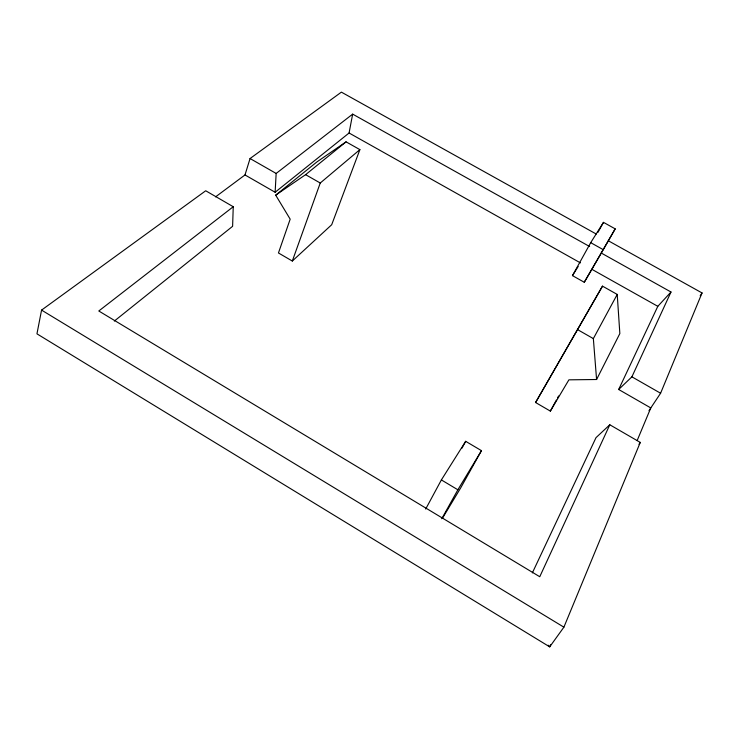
<?xml version="1.0" encoding="UTF-8"?>
<svg xmlns="http://www.w3.org/2000/svg" width="739" height="739" viewBox="0 0 739 739"><rect width="100%" height="100%" fill="white"/><g stroke="black" fill="none" stroke-linecap="round" stroke-linejoin="round"><path stroke-width="1.11" d="M532.357 572.891L596.004 437.654L609.804 424.768L640.27 442.412L563.894 627.171L549.705 646.865L36.95 333.834L41.569 310.103L205.71 190.773L233.247 206.726L232.609 226.31L114.351 321.049M215.557 196.87L244.997 174.949L275.13 192.251L276.155 173.453L352.66 114.129L589.639 246.54M275.13 192.251L349.076 133.002L352.66 114.129M244.997 174.949L250.059 158.534L341.39 92.135L596.271 234.051M292.321 261.033L320.246 183.013L359.893 149.629L346.064 141.842L317.068 161.813L275.693 195.161L290.178 219.16L278.455 252.969L292.321 261.033L331.7 224.721L359.893 149.629M648.981 410.653L660.592 393.24L702.05 292.949L608.363 240.785M637.129 440.61L650.791 407.928L618.672 389.49L657.812 306.325L670.994 292.007L601.306 253.061L584.272 282.27L572.466 275.619L590.701 242.66L603.486 222.356L615.199 228.859L601.306 253.061M550.592 644.741L549.705 646.865L548.153 645.193M609.804 424.768L539.756 576.734L98.795 310.99L233.247 206.726M618.672 389.49L631.9 376.835L670.994 292.007M596.585 379.504L619.845 333.566L617.222 294.427L602.497 286.141L535.581 402.515L550.352 411.106L568.901 379.837L596.585 379.504L593.352 338.61L617.222 294.427M425.682 509.042L441.377 479.925L465.672 441.312L481.468 450.651L460.609 488.036L442.578 518.039M461.93 448.231L465.672 441.312M550.352 411.106L556.393 400.03M557.492 398.007L558.592 395.993M597.897 232.425L603.486 222.356M441.765 518.732L457.866 489.791L481.468 450.651M584.272 282.27L615.199 228.859M535.581 402.515L602.497 286.141M572.466 275.619L578.157 266.52M700.193 295.803L702.05 292.949M638.995 444.296L640.27 442.412M275.693 195.161L305.604 174.672L346.064 141.842M590.701 242.66L602.802 249.412M349.076 133.002L580.429 262.89M592.013 269.393L657.812 306.325M305.604 174.672L320.246 183.013M577.686 329.686L593.352 338.61M250.059 158.534L276.155 173.453M631.9 376.835L660.592 393.24M441.377 479.925L457.866 489.791M41.569 310.103L563.894 627.171"/></g></svg>
